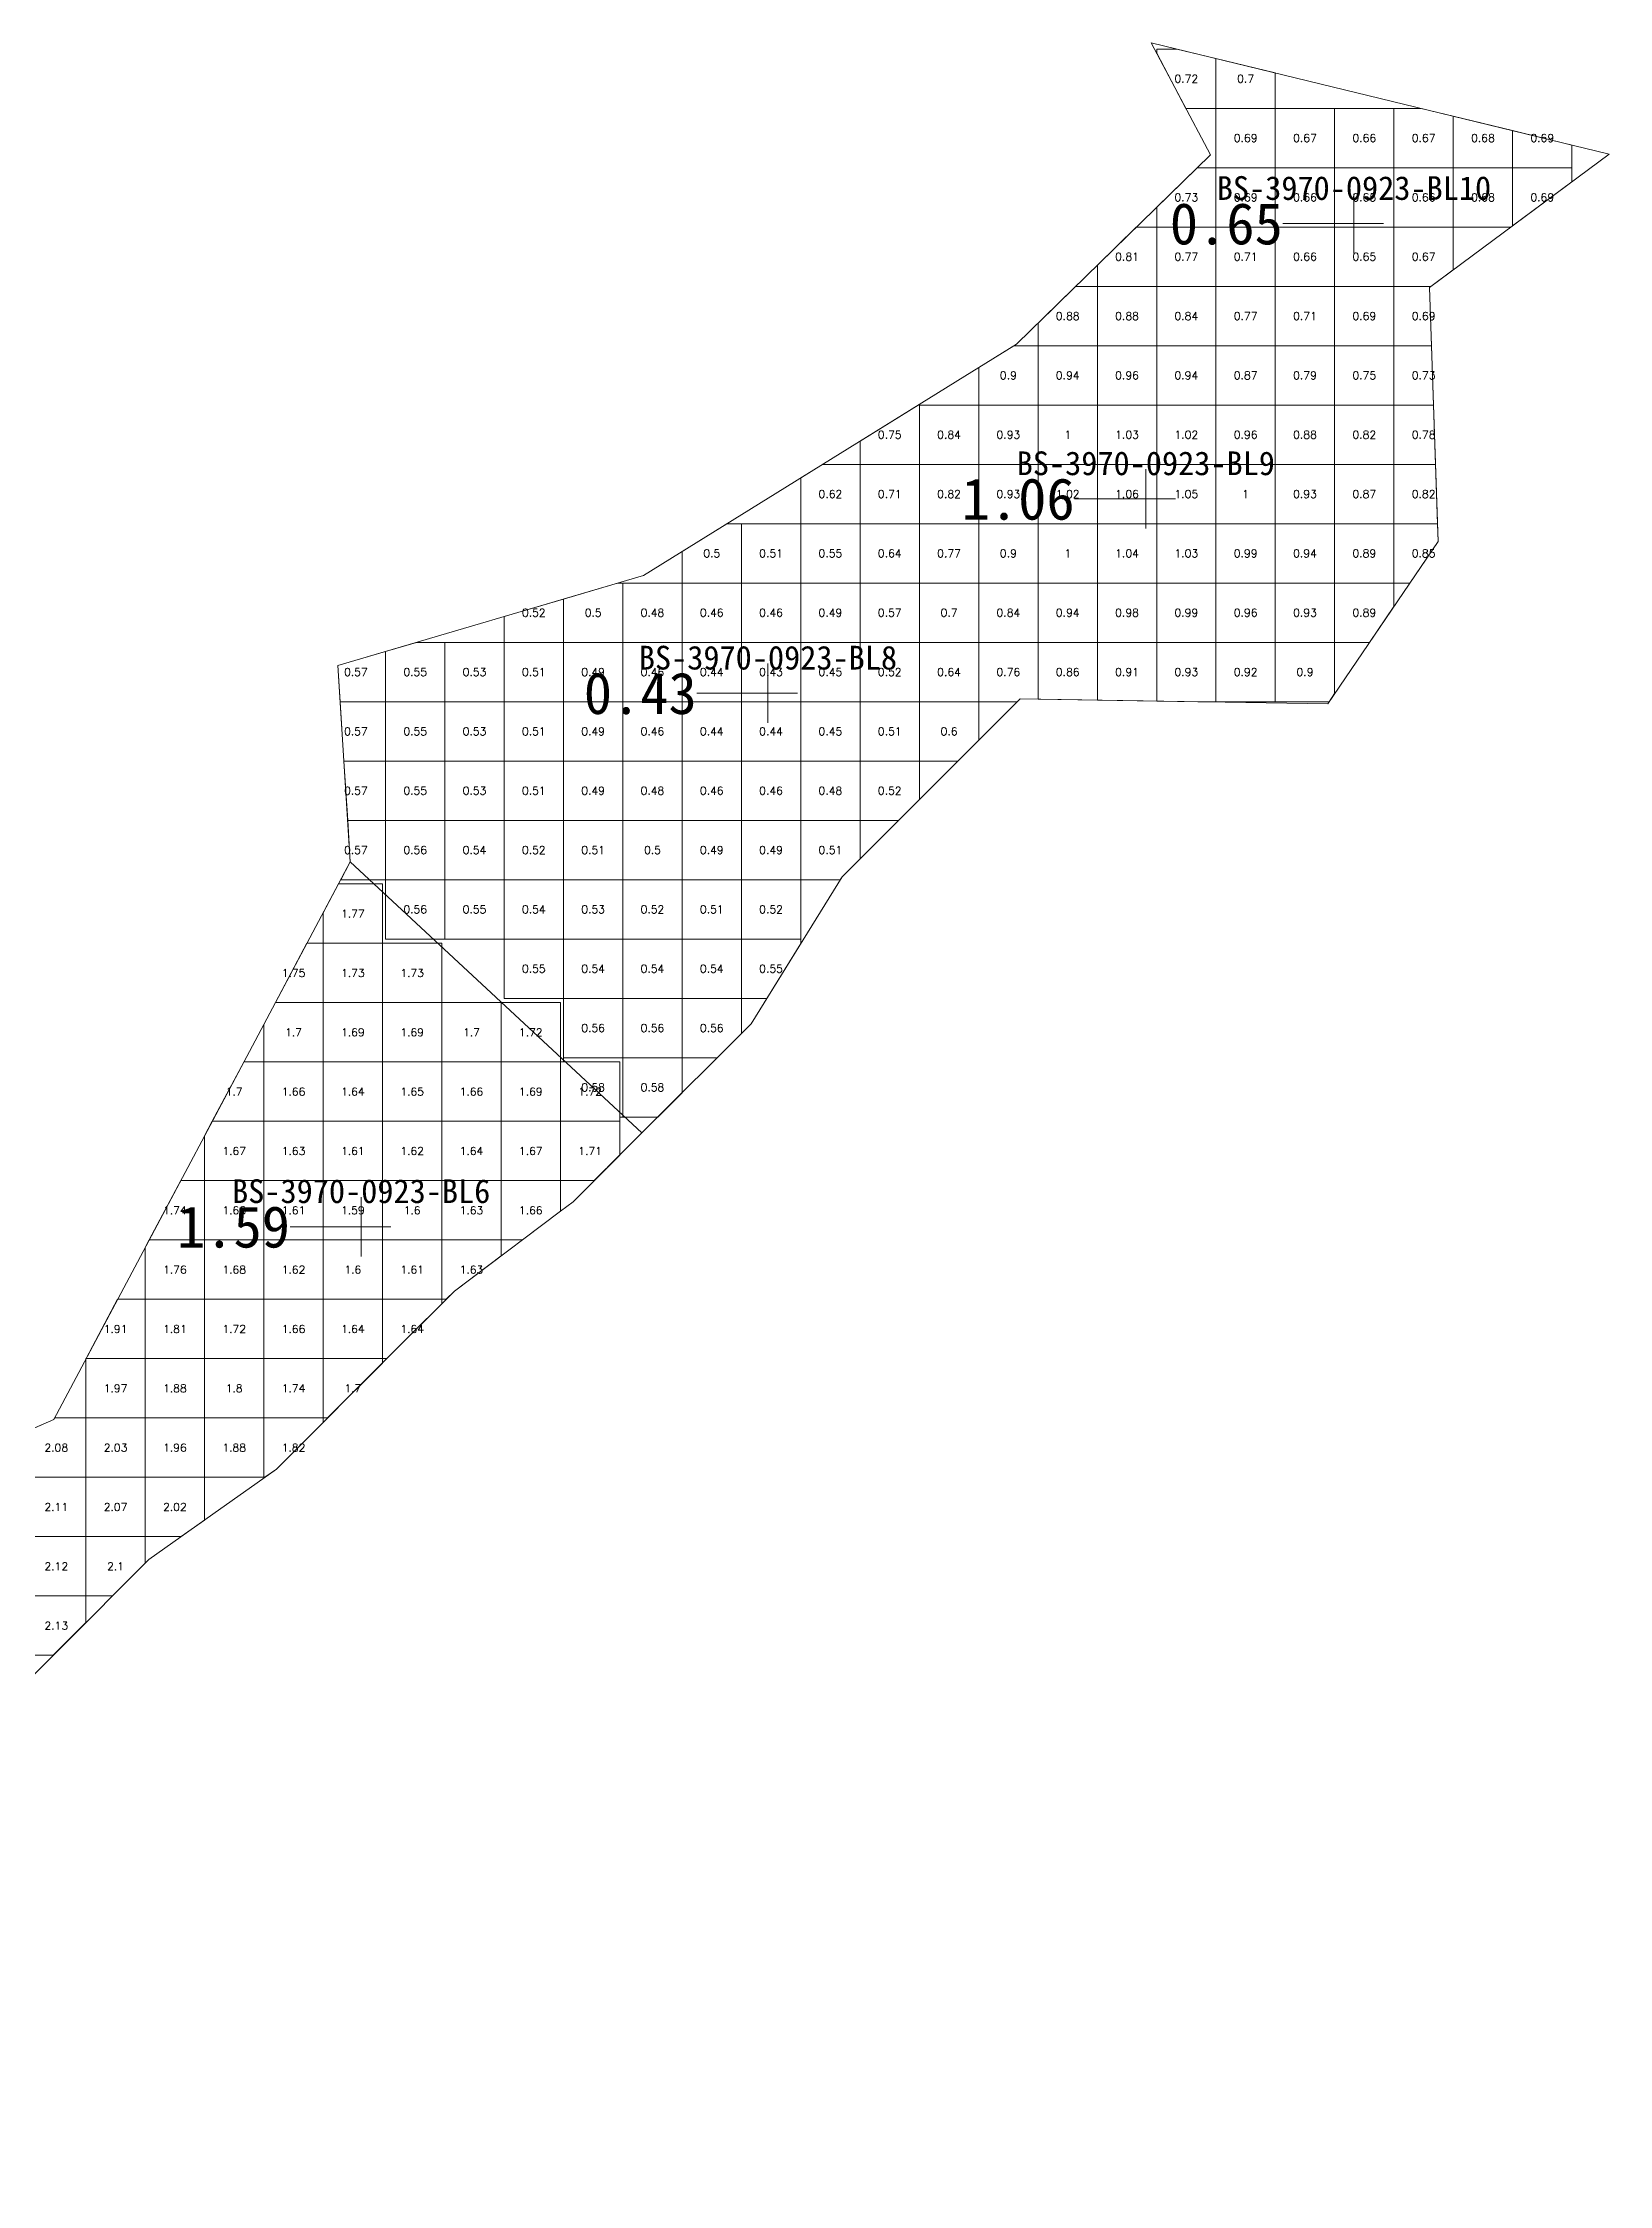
# Model space of a CAD drawing. Header units: inches. Extents: x 469874.9 to 469930.6, y 4349711.4 to 4349749.6.
# Drawn here: x 469904.21 to 469930.62, y 4349713.51 to 4349749.62 of the extents above; entities that cross this region are included whole.
import ezdxf
from ezdxf.enums import TextEntityAlignment as Align

# ---------------------------------------------------------------- set-up
doc = ezdxf.new("R2010")
doc.units = ezdxf.units.IN
doc.header["$MEASUREMENT"] = 0
for name, color, linetype, lineweight in [('点', 7, 'Continuous', 0), ('爆区方格网', 7, 'Continuous', 0), ('线条', 7, 'Continuous', 0), ('钻孔', 7, 'Continuous', 0)]:
    doc.layers.add(name, color=color, linetype=linetype, lineweight=lineweight)
doc.styles.add('3dmine_textStyle_1', font='txt.shx', dxfattribs={"height": 1, "bigfont": 'gbcbig.shx'})
doc.styles.add('3dmine_textStyle_2', font='simsunb.ttf', dxfattribs={"height": 1})

msp = doc.modelspace()

# ---------------------------------------------------------------- hatches: boundary and pattern name
at = {"layer": '钻孔', "linetype": 'Continuous', "lineweight": 0, "true_color": 0x00ffff, "extrusion": (0, 1, 0)}
msp.add_hatch(color=4, dxfattribs=at).paths.add_polyline_path([(-469927.317, 3960.126), (-469926.317, 3960.126), (-469926.317, 3964.126), (-469927.317, 3964.126)], flags=0)
at = {"layer": '钻孔', "linetype": 'Continuous', "lineweight": 0, "true_color": 0x0000ff, "extrusion": (0, 1, 0)}
msp.add_hatch(color=5, dxfattribs=at).paths.add_polyline_path([(-469923.808, 3960.157), (-469922.808, 3960.157), (-469922.808, 3964.157), (-469923.808, 3964.157)], flags=0)
at = {"layer": '钻孔', "linetype": 'Continuous', "lineweight": 0, "true_color": 0x808080, "extrusion": (0, 1, 0)}
msp.add_hatch(color=8, dxfattribs=at).paths.add_polyline_path([(-469917.438, 3960.248), (-469916.438, 3960.248), (-469916.438, 3964.248), (-469917.438, 3964.248)], flags=0)
at = {"layer": '钻孔', "linetype": 'Continuous', "lineweight": 0, "true_color": 0xff0000, "extrusion": (0, 1, 0)}
msp.add_hatch(color=1, dxfattribs=at).paths.add_polyline_path([(-469910.581, 3959.742), (-469909.581, 3959.742), (-469909.581, 3973.742), (-469910.581, 3973.742)], flags=0)

# ---------------------------------------------------------------- linework, layer by layer
at = {"color": 4, "linetype": 'Continuous', "lineweight": 0, "true_color": 0x00ffff, "elevation": 3966.246}
msp.add_lwpolyline([(469909.397, 4349735.816), (469909.188, 4349739.123), (469914.34, 4349740.643), (469919.755, 4349744), (469920.63, 4349744.542), (469923.896, 4349747.734), (469922.899, 4349749.619), (469930.619, 4349747.744), (469927.588, 4349745.496), (469927.738, 4349741.214), (469925.874, 4349738.479), (469920.687, 4349738.561), (469918.084, 4349735.958), (469917.687, 4349735.561), (469916.154, 4349733.088), (469914.313, 4349731.247), (469909.397, 4349735.816)], dxfattribs=at)
at = {"color": 1, "linetype": 'Continuous', "lineweight": 0, "true_color": 0xff0000, "elevation": 3966.246}
msp.add_lwpolyline([(469885.99, 4349718.382), (469888.312, 4349716.306), (469890.871, 4349713.513), (469896.539, 4349714.503), (469901.17, 4349715.312), (469902.939, 4349715.24), (469903.003, 4349721.058), (469906.003, 4349724.058), (469907.078, 4349724.819), (469908.152, 4349725.58), (469910.234, 4349727.662), (469911.152, 4349728.58), (469912.939, 4349729.926), (469913.154, 4349730.088), (469914.313, 4349731.247), (469909.397, 4349735.816), (469907.602, 4349732.442), (469904.397, 4349726.417), (469887.83, 4349719.185), (469885.99, 4349718.382), (469885.99, 4349718.382)], dxfattribs=at)
at = {"layer": '点', "color": 138, "linetype": 'Continuous', "lineweight": 0, "true_color": 0x004c4c}
for points, elevation in [([(469926.317, 4349746.072), (469926.317, 4349747.072)], 3964.126), ([(469926.817, 4349746.572), (469925.817, 4349746.572)], 3964.126), ([(469922.808, 4349741.433), (469922.808, 4349742.433)], 3964.157), ([(469923.308, 4349741.933), (469922.308, 4349741.933)], 3964.157), ([(469916.438, 4349738.157), (469916.438, 4349739.157)], 3964.248), ([(469916.938, 4349738.657), (469915.938, 4349738.657)], 3964.248), ([(469909.581, 4349729.165), (469909.581, 4349730.165)], 3973.742), ([(469910.081, 4349729.665), (469909.081, 4349729.665)], 3973.742)]:
    msp.add_lwpolyline(points, dxfattribs=dict(at, elevation=elevation))
at = {"layer": '爆区方格网', "color": 4, "linetype": 'Continuous', "lineweight": 0, "true_color": 0x00ffff, "elevation": 3964.157}
for points in [[(469923.991, 4349749.354), (469923.991, 4349748.514), (469923.484, 4349748.514), (469922.991, 4349749.446), (469922.991, 4349749.514), (469923.333, 4349749.514), (469923.991, 4349749.354)], [(469924.991, 4349749.111), (469924.991, 4349748.514), (469923.991, 4349748.514), (469923.991, 4349749.354), (469924.991, 4349749.111)], [(469924.991, 4349747.514), (469923.991, 4349747.514), (469923.991, 4349748.514), (469924.991, 4349748.514), (469924.991, 4349747.514)], [(469925.991, 4349747.514), (469924.991, 4349747.514), (469924.991, 4349748.514), (469925.991, 4349748.514), (469925.991, 4349747.514)], [(469926.991, 4349747.514), (469925.991, 4349747.514), (469925.991, 4349748.514), (469926.991, 4349748.514), (469926.991, 4349747.514)], [(469927.991, 4349748.382), (469927.991, 4349747.514), (469926.991, 4349747.514), (469926.991, 4349748.514), (469927.451, 4349748.514), (469927.991, 4349748.382)], [(469928.991, 4349748.14), (469928.991, 4349747.514), (469927.991, 4349747.514), (469927.991, 4349748.382), (469928.991, 4349748.14)], [(469929.991, 4349747.897), (469929.991, 4349747.514), (469928.991, 4349747.514), (469928.991, 4349748.14), (469929.991, 4349747.897)], [(469923.991, 4349746.514), (469922.991, 4349746.514), (469922.991, 4349746.85), (469923.671, 4349747.514), (469923.991, 4349747.514), (469923.991, 4349746.514)], [(469924.991, 4349746.514), (469923.991, 4349746.514), (469923.991, 4349747.514), (469924.991, 4349747.514), (469924.991, 4349746.514)], [(469925.991, 4349746.514), (469924.991, 4349746.514), (469924.991, 4349747.514), (469925.991, 4349747.514), (469925.991, 4349746.514)], [(469926.991, 4349746.514), (469925.991, 4349746.514), (469925.991, 4349747.514), (469926.991, 4349747.514), (469926.991, 4349746.514)], [(469927.991, 4349746.514), (469926.991, 4349746.514), (469926.991, 4349747.514), (469927.991, 4349747.514), (469927.991, 4349746.514)], [(469928.991, 4349746.537), (469928.96, 4349746.514), (469927.991, 4349746.514), (469927.991, 4349747.514), (469928.991, 4349747.514), (469928.991, 4349746.537)], [(469929.991, 4349747.278), (469928.991, 4349746.537), (469928.991, 4349747.514), (469929.991, 4349747.514), (469929.991, 4349747.278)], [(469922.991, 4349745.514), (469921.991, 4349745.514), (469921.991, 4349745.872), (469922.647, 4349746.514), (469922.991, 4349746.514), (469922.991, 4349745.514)], [(469923.991, 4349745.514), (469922.991, 4349745.514), (469922.991, 4349746.514), (469923.991, 4349746.514), (469923.991, 4349745.514)], [(469924.991, 4349745.514), (469923.991, 4349745.514), (469923.991, 4349746.514), (469924.991, 4349746.514), (469924.991, 4349745.514)], [(469925.991, 4349745.514), (469924.991, 4349745.514), (469924.991, 4349746.514), (469925.991, 4349746.514), (469925.991, 4349745.514)], [(469926.991, 4349745.514), (469925.991, 4349745.514), (469925.991, 4349746.514), (469926.991, 4349746.514), (469926.991, 4349745.514)], [(469927.991, 4349745.795), (469927.612, 4349745.514), (469926.991, 4349745.514), (469926.991, 4349746.514), (469927.991, 4349746.514), (469927.991, 4349745.795)], [(469921.991, 4349744.514), (469920.991, 4349744.514), (469920.991, 4349744.895), (469921.624, 4349745.514), (469921.991, 4349745.514), (469921.991, 4349744.514)], [(469922.991, 4349744.514), (469921.991, 4349744.514), (469921.991, 4349745.514), (469922.991, 4349745.514), (469922.991, 4349744.514)], [(469923.991, 4349744.514), (469922.991, 4349744.514), (469922.991, 4349745.514), (469923.991, 4349745.514), (469923.991, 4349744.514)], [(469924.991, 4349744.514), (469923.991, 4349744.514), (469923.991, 4349745.514), (469924.991, 4349745.514), (469924.991, 4349744.514)], [(469925.991, 4349744.514), (469924.991, 4349744.514), (469924.991, 4349745.514), (469925.991, 4349745.514), (469925.991, 4349744.514)], [(469926.991, 4349744.514), (469925.991, 4349744.514), (469925.991, 4349745.514), (469926.991, 4349745.514), (469926.991, 4349744.514)], [(469927.588, 4349745.496), (469927.622, 4349744.514), (469926.991, 4349744.514), (469926.991, 4349745.514), (469927.612, 4349745.514), (469927.588, 4349745.496)], [(469920.991, 4349743.514), (469919.991, 4349743.514), (469919.991, 4349744.146), (469920.584, 4349744.514), (469920.991, 4349744.514), (469920.991, 4349743.514)], [(469921.991, 4349743.514), (469920.991, 4349743.514), (469920.991, 4349744.514), (469921.991, 4349744.514), (469921.991, 4349743.514)], [(469922.991, 4349743.514), (469921.991, 4349743.514), (469921.991, 4349744.514), (469922.991, 4349744.514), (469922.991, 4349743.514)], [(469923.991, 4349743.514), (469922.991, 4349743.514), (469922.991, 4349744.514), (469923.991, 4349744.514), (469923.991, 4349743.514)], [(469924.991, 4349743.514), (469923.991, 4349743.514), (469923.991, 4349744.514), (469924.991, 4349744.514), (469924.991, 4349743.514)], [(469925.991, 4349743.514), (469924.991, 4349743.514), (469924.991, 4349744.514), (469925.991, 4349744.514), (469925.991, 4349743.514)], [(469926.991, 4349743.514), (469925.991, 4349743.514), (469925.991, 4349744.514), (469926.991, 4349744.514), (469926.991, 4349743.514)], [(469927.658, 4349743.514), (469926.991, 4349743.514), (469926.991, 4349744.514), (469927.622, 4349744.514), (469927.658, 4349743.514)], [(469918.991, 4349742.514), (469917.991, 4349742.514), (469917.991, 4349742.906), (469918.971, 4349743.514), (469918.991, 4349743.514), (469918.991, 4349742.514)], [(469919.991, 4349742.514), (469918.991, 4349742.514), (469918.991, 4349743.514), (469919.991, 4349743.514), (469919.991, 4349742.514)], [(469920.991, 4349742.514), (469919.991, 4349742.514), (469919.991, 4349743.514), (469920.991, 4349743.514), (469920.991, 4349742.514)], [(469921.991, 4349742.514), (469920.991, 4349742.514), (469920.991, 4349743.514), (469921.991, 4349743.514), (469921.991, 4349742.514)], [(469922.991, 4349742.514), (469921.991, 4349742.514), (469921.991, 4349743.514), (469922.991, 4349743.514), (469922.991, 4349742.514)], [(469923.991, 4349742.514), (469922.991, 4349742.514), (469922.991, 4349743.514), (469923.991, 4349743.514), (469923.991, 4349742.514)], [(469924.991, 4349742.514), (469923.991, 4349742.514), (469923.991, 4349743.514), (469924.991, 4349743.514), (469924.991, 4349742.514)], [(469925.991, 4349742.514), (469924.991, 4349742.514), (469924.991, 4349743.514), (469925.991, 4349743.514), (469925.991, 4349742.514)], [(469926.991, 4349742.514), (469925.991, 4349742.514), (469925.991, 4349743.514), (469926.991, 4349743.514), (469926.991, 4349742.514)], [(469927.693, 4349742.514), (469926.991, 4349742.514), (469926.991, 4349743.514), (469927.658, 4349743.514), (469927.693, 4349742.514)], [(469917.991, 4349741.514), (469916.991, 4349741.514), (469916.991, 4349742.286), (469917.358, 4349742.514), (469917.991, 4349742.514), (469917.991, 4349741.514)], [(469918.991, 4349741.514), (469917.991, 4349741.514), (469917.991, 4349742.514), (469918.991, 4349742.514), (469918.991, 4349741.514)], [(469919.991, 4349741.514), (469918.991, 4349741.514), (469918.991, 4349742.514), (469919.991, 4349742.514), (469919.991, 4349741.514)], [(469920.991, 4349741.514), (469919.991, 4349741.514), (469919.991, 4349742.514), (469920.991, 4349742.514), (469920.991, 4349741.514)], [(469921.991, 4349741.514), (469920.991, 4349741.514), (469920.991, 4349742.514), (469921.991, 4349742.514), (469921.991, 4349741.514)], [(469922.991, 4349741.514), (469921.991, 4349741.514), (469921.991, 4349742.514), (469922.991, 4349742.514), (469922.991, 4349741.514)], [(469923.991, 4349741.514), (469922.991, 4349741.514), (469922.991, 4349742.514), (469923.991, 4349742.514), (469923.991, 4349741.514)], [(469924.991, 4349741.514), (469923.991, 4349741.514), (469923.991, 4349742.514), (469924.991, 4349742.514), (469924.991, 4349741.514)], [(469925.991, 4349741.514), (469924.991, 4349741.514), (469924.991, 4349742.514), (469925.991, 4349742.514), (469925.991, 4349741.514)], [(469926.991, 4349741.514), (469925.991, 4349741.514), (469925.991, 4349742.514), (469926.991, 4349742.514), (469926.991, 4349741.514)], [(469927.728, 4349741.514), (469926.991, 4349741.514), (469926.991, 4349742.514), (469927.693, 4349742.514), (469927.728, 4349741.514)], [(469915.991, 4349740.514), (469914.991, 4349740.514), (469914.991, 4349741.046), (469915.745, 4349741.514), (469915.991, 4349741.514), (469915.991, 4349740.514)], [(469916.991, 4349740.514), (469915.991, 4349740.514), (469915.991, 4349741.514), (469916.991, 4349741.514), (469916.991, 4349740.514)], [(469917.991, 4349740.514), (469916.991, 4349740.514), (469916.991, 4349741.514), (469917.991, 4349741.514), (469917.991, 4349740.514)], [(469918.991, 4349740.514), (469917.991, 4349740.514), (469917.991, 4349741.514), (469918.991, 4349741.514), (469918.991, 4349740.514)], [(469919.991, 4349740.514), (469918.991, 4349740.514), (469918.991, 4349741.514), (469919.991, 4349741.514), (469919.991, 4349740.514)], [(469920.991, 4349740.514), (469919.991, 4349740.514), (469919.991, 4349741.514), (469920.991, 4349741.514), (469920.991, 4349740.514)], [(469921.991, 4349740.514), (469920.991, 4349740.514), (469920.991, 4349741.514), (469921.991, 4349741.514), (469921.991, 4349740.514)], [(469922.991, 4349740.514), (469921.991, 4349740.514), (469921.991, 4349741.514), (469922.991, 4349741.514), (469922.991, 4349740.514)], [(469923.991, 4349740.514), (469922.991, 4349740.514), (469922.991, 4349741.514), (469923.991, 4349741.514), (469923.991, 4349740.514)], [(469924.991, 4349740.514), (469923.991, 4349740.514), (469923.991, 4349741.514), (469924.991, 4349741.514), (469924.991, 4349740.514)], [(469925.991, 4349740.514), (469924.991, 4349740.514), (469924.991, 4349741.514), (469925.991, 4349741.514), (469925.991, 4349740.514)], [(469926.991, 4349740.514), (469925.991, 4349740.514), (469925.991, 4349741.514), (469926.991, 4349741.514), (469926.991, 4349740.514)], [(469927.738, 4349741.214), (469927.261, 4349740.514), (469926.991, 4349740.514), (469926.991, 4349741.514), (469927.728, 4349741.514), (469927.738, 4349741.214)], [(469913.991, 4349739.514), (469912.991, 4349739.514), (469912.991, 4349740.245), (469913.903, 4349740.514), (469913.991, 4349740.514), (469913.991, 4349739.514)], [(469914.991, 4349739.514), (469913.991, 4349739.514), (469913.991, 4349740.514), (469914.991, 4349740.514), (469914.991, 4349739.514)], [(469915.991, 4349739.514), (469914.991, 4349739.514), (469914.991, 4349740.514), (469915.991, 4349740.514), (469915.991, 4349739.514)], [(469916.991, 4349739.514), (469915.991, 4349739.514), (469915.991, 4349740.514), (469916.991, 4349740.514), (469916.991, 4349739.514)], [(469917.991, 4349739.514), (469916.991, 4349739.514), (469916.991, 4349740.514), (469917.991, 4349740.514), (469917.991, 4349739.514)], [(469918.991, 4349739.514), (469917.991, 4349739.514), (469917.991, 4349740.514), (469918.991, 4349740.514), (469918.991, 4349739.514)], [(469919.991, 4349739.514), (469918.991, 4349739.514), (469918.991, 4349740.514), (469919.991, 4349740.514), (469919.991, 4349739.514)], [(469920.991, 4349739.514), (469919.991, 4349739.514), (469919.991, 4349740.514), (469920.991, 4349740.514), (469920.991, 4349739.514)], [(469921.991, 4349739.514), (469920.991, 4349739.514), (469920.991, 4349740.514), (469921.991, 4349740.514), (469921.991, 4349739.514)], [(469922.991, 4349739.514), (469921.991, 4349739.514), (469921.991, 4349740.514), (469922.991, 4349740.514), (469922.991, 4349739.514)], [(469923.991, 4349739.514), (469922.991, 4349739.514), (469922.991, 4349740.514), (469923.991, 4349740.514), (469923.991, 4349739.514)], [(469924.991, 4349739.514), (469923.991, 4349739.514), (469923.991, 4349740.514), (469924.991, 4349740.514), (469924.991, 4349739.514)], [(469925.991, 4349739.514), (469924.991, 4349739.514), (469924.991, 4349740.514), (469925.991, 4349740.514), (469925.991, 4349739.514)], [(469926.991, 4349740.118), (469926.579, 4349739.514), (469925.991, 4349739.514), (469925.991, 4349740.514), (469926.991, 4349740.514), (469926.991, 4349740.118)], [(469912.991, 4349739.514), (469911.991, 4349739.514), (469911.991, 4349739.95), (469912.991, 4349740.245), (469912.991, 4349739.514)], [(469909.991, 4349738.514), (469909.227, 4349738.514), (469909.188, 4349739.123), (469909.991, 4349739.36), (469909.991, 4349738.514)], [(469910.991, 4349738.514), (469909.991, 4349738.514), (469909.991, 4349739.36), (469910.513, 4349739.514), (469910.991, 4349739.514), (469910.991, 4349738.514)], [(469911.991, 4349738.514), (469910.991, 4349738.514), (469910.991, 4349739.514), (469911.991, 4349739.514), (469911.991, 4349738.514)], [(469912.991, 4349738.514), (469911.991, 4349738.514), (469911.991, 4349739.514), (469912.991, 4349739.514), (469912.991, 4349738.514)], [(469913.991, 4349738.514), (469912.991, 4349738.514), (469912.991, 4349739.514), (469913.991, 4349739.514), (469913.991, 4349738.514)], [(469914.991, 4349738.514), (469913.991, 4349738.514), (469913.991, 4349739.514), (469914.991, 4349739.514), (469914.991, 4349738.514)], [(469915.991, 4349738.514), (469914.991, 4349738.514), (469914.991, 4349739.514), (469915.991, 4349739.514), (469915.991, 4349738.514)], [(469916.991, 4349738.514), (469915.991, 4349738.514), (469915.991, 4349739.514), (469916.991, 4349739.514), (469916.991, 4349738.514)], [(469917.991, 4349738.514), (469916.991, 4349738.514), (469916.991, 4349739.514), (469917.991, 4349739.514), (469917.991, 4349738.514)], [(469918.991, 4349738.514), (469917.991, 4349738.514), (469917.991, 4349739.514), (469918.991, 4349739.514), (469918.991, 4349738.514)], [(469919.991, 4349738.514), (469918.991, 4349738.514), (469918.991, 4349739.514), (469919.991, 4349739.514), (469919.991, 4349738.514)], [(469920.991, 4349738.556), (469920.687, 4349738.561), (469920.64, 4349738.514), (469919.991, 4349738.514), (469919.991, 4349739.514), (469920.991, 4349739.514), (469920.991, 4349738.556)], [(469921.991, 4349738.54), (469920.991, 4349738.556), (469920.991, 4349739.514), (469921.991, 4349739.514), (469921.991, 4349738.54)], [(469922.991, 4349738.525), (469921.991, 4349738.54), (469921.991, 4349739.514), (469922.991, 4349739.514), (469922.991, 4349738.525)], [(469923.991, 4349738.514), (469923.684, 4349738.514), (469922.991, 4349738.525), (469922.991, 4349739.514), (469923.991, 4349739.514), (469923.991, 4349738.514)], [(469924.991, 4349738.514), (469923.991, 4349738.514), (469923.991, 4349739.514), (469924.991, 4349739.514), (469924.991, 4349738.514)], [(469925.991, 4349738.651), (469925.897, 4349738.514), (469924.991, 4349738.514), (469924.991, 4349739.514), (469925.991, 4349739.514), (469925.991, 4349738.651)], [(469909.991, 4349737.514), (469909.29, 4349737.514), (469909.227, 4349738.514), (469909.991, 4349738.514), (469909.991, 4349737.514)], [(469910.991, 4349737.514), (469909.991, 4349737.514), (469909.991, 4349738.514), (469910.991, 4349738.514), (469910.991, 4349737.514)], [(469911.991, 4349737.514), (469910.991, 4349737.514), (469910.991, 4349738.514), (469911.991, 4349738.514), (469911.991, 4349737.514)], [(469912.991, 4349737.514), (469911.991, 4349737.514), (469911.991, 4349738.514), (469912.991, 4349738.514), (469912.991, 4349737.514)], [(469913.991, 4349737.514), (469912.991, 4349737.514), (469912.991, 4349738.514), (469913.991, 4349738.514), (469913.991, 4349737.514)], [(469914.991, 4349737.514), (469913.991, 4349737.514), (469913.991, 4349738.514), (469914.991, 4349738.514), (469914.991, 4349737.514)], [(469915.991, 4349737.514), (469914.991, 4349737.514), (469914.991, 4349738.514), (469915.991, 4349738.514), (469915.991, 4349737.514)], [(469916.991, 4349737.514), (469915.991, 4349737.514), (469915.991, 4349738.514), (469916.991, 4349738.514), (469916.991, 4349737.514)], [(469917.991, 4349737.514), (469916.991, 4349737.514), (469916.991, 4349738.514), (469917.991, 4349738.514), (469917.991, 4349737.514)], [(469918.991, 4349737.514), (469917.991, 4349737.514), (469917.991, 4349738.514), (469918.991, 4349738.514), (469918.991, 4349737.514)], [(469919.991, 4349737.865), (469919.64, 4349737.514), (469918.991, 4349737.514), (469918.991, 4349738.514), (469919.991, 4349738.514), (469919.991, 4349737.865)], [(469909.991, 4349736.514), (469909.353, 4349736.514), (469909.29, 4349737.514), (469909.991, 4349737.514), (469909.991, 4349736.514)], [(469910.991, 4349736.514), (469909.991, 4349736.514), (469909.991, 4349737.514), (469910.991, 4349737.514), (469910.991, 4349736.514)], [(469911.991, 4349736.514), (469910.991, 4349736.514), (469910.991, 4349737.514), (469911.991, 4349737.514), (469911.991, 4349736.514)], [(469912.991, 4349736.514), (469911.991, 4349736.514), (469911.991, 4349737.514), (469912.991, 4349737.514), (469912.991, 4349736.514)], [(469913.991, 4349736.514), (469912.991, 4349736.514), (469912.991, 4349737.514), (469913.991, 4349737.514), (469913.991, 4349736.514)], [(469914.991, 4349736.514), (469913.991, 4349736.514), (469913.991, 4349737.514), (469914.991, 4349737.514), (469914.991, 4349736.514)], [(469915.991, 4349736.514), (469914.991, 4349736.514), (469914.991, 4349737.514), (469915.991, 4349737.514), (469915.991, 4349736.514)], [(469916.991, 4349736.514), (469915.991, 4349736.514), (469915.991, 4349737.514), (469916.991, 4349737.514), (469916.991, 4349736.514)], [(469917.991, 4349736.514), (469916.991, 4349736.514), (469916.991, 4349737.514), (469917.991, 4349737.514), (469917.991, 4349736.514)], [(469918.991, 4349736.865), (469918.64, 4349736.514), (469917.991, 4349736.514), (469917.991, 4349737.514), (469918.991, 4349737.514), (469918.991, 4349736.865)], [(469909.991, 4349735.514), (469909.236, 4349735.514), (469909.397, 4349735.816), (469909.353, 4349736.514), (469909.991, 4349736.514), (469909.991, 4349735.514)], [(469910.991, 4349735.514), (469909.991, 4349735.514), (469909.991, 4349736.514), (469910.991, 4349736.514), (469910.991, 4349735.514)], [(469911.991, 4349735.514), (469910.991, 4349735.514), (469910.991, 4349736.514), (469911.991, 4349736.514), (469911.991, 4349735.514)], [(469912.991, 4349735.514), (469911.991, 4349735.514), (469911.991, 4349736.514), (469912.991, 4349736.514), (469912.991, 4349735.514)], [(469913.991, 4349735.514), (469912.991, 4349735.514), (469912.991, 4349736.514), (469913.991, 4349736.514), (469913.991, 4349735.514)], [(469914.991, 4349735.514), (469913.991, 4349735.514), (469913.991, 4349736.514), (469914.991, 4349736.514), (469914.991, 4349735.514)], [(469915.991, 4349735.514), (469914.991, 4349735.514), (469914.991, 4349736.514), (469915.991, 4349736.514), (469915.991, 4349735.514)], [(469916.991, 4349735.514), (469915.991, 4349735.514), (469915.991, 4349736.514), (469916.991, 4349736.514), (469916.991, 4349735.514)], [(469917.991, 4349735.865), (469917.687, 4349735.561), (469917.658, 4349735.514), (469916.991, 4349735.514), (469916.991, 4349736.514), (469917.991, 4349736.514), (469917.991, 4349735.865)], [(469910.991, 4349734.514), (469909.991, 4349734.514), (469909.991, 4349735.514), (469910.991, 4349735.514), (469910.991, 4349734.514)], [(469911.991, 4349734.514), (469910.991, 4349734.514), (469910.991, 4349735.514), (469911.991, 4349735.514), (469911.991, 4349734.514)], [(469912.991, 4349734.514), (469911.991, 4349734.514), (469911.991, 4349735.514), (469912.991, 4349735.514), (469912.991, 4349734.514)], [(469913.991, 4349734.514), (469912.991, 4349734.514), (469912.991, 4349735.514), (469913.991, 4349735.514), (469913.991, 4349734.514)], [(469914.991, 4349734.514), (469913.991, 4349734.514), (469913.991, 4349735.514), (469914.991, 4349735.514), (469914.991, 4349734.514)], [(469915.991, 4349734.514), (469914.991, 4349734.514), (469914.991, 4349735.514), (469915.991, 4349735.514), (469915.991, 4349734.514)], [(469916.991, 4349734.514), (469915.991, 4349734.514), (469915.991, 4349735.514), (469916.991, 4349735.514), (469916.991, 4349734.514)], [(469912.991, 4349733.514), (469911.991, 4349733.514), (469911.991, 4349734.514), (469912.991, 4349734.514), (469912.991, 4349733.514)], [(469913.991, 4349733.514), (469912.991, 4349733.514), (469912.991, 4349734.514), (469913.991, 4349734.514), (469913.991, 4349733.514)], [(469914.991, 4349733.514), (469913.991, 4349733.514), (469913.991, 4349734.514), (469914.991, 4349734.514), (469914.991, 4349733.514)], [(469915.991, 4349733.514), (469914.991, 4349733.514), (469914.991, 4349734.514), (469915.991, 4349734.514), (469915.991, 4349733.514)], [(469916.991, 4349734.438), (469916.418, 4349733.514), (469915.991, 4349733.514), (469915.991, 4349734.514), (469916.991, 4349734.514), (469916.991, 4349734.438)], [(469913.991, 4349732.514), (469912.991, 4349732.514), (469912.991, 4349733.514), (469913.991, 4349733.514), (469913.991, 4349732.514)], [(469914.991, 4349732.514), (469913.991, 4349732.514), (469913.991, 4349733.514), (469914.991, 4349733.514), (469914.991, 4349732.514)], [(469915.991, 4349732.925), (469915.58, 4349732.514), (469914.991, 4349732.514), (469914.991, 4349733.514), (469915.991, 4349733.514), (469915.991, 4349732.925)], [(469913.991, 4349731.514), (469913.94, 4349731.514), (469913.94, 4349732.443), (469912.991, 4349732.443), (469912.991, 4349732.514), (469913.991, 4349732.514), (469913.991, 4349731.514)], [(469914.991, 4349731.925), (469914.58, 4349731.514), (469913.991, 4349731.514), (469913.991, 4349732.514), (469914.991, 4349732.514), (469914.991, 4349731.925)]]:
    msp.add_lwpolyline(points, dxfattribs=at)
at = {"layer": '爆区方格网', "color": 1, "linetype": 'Continuous', "lineweight": 0, "true_color": 0xff0000, "elevation": 3964.568}
for points in [[(469909.94, 4349734.443), (469908.94, 4349734.443), (469908.94, 4349734.957), (469909.199, 4349735.443), (469909.94, 4349735.443), (469909.94, 4349734.443)], [(469908.94, 4349733.443), (469908.135, 4349733.443), (469908.667, 4349734.443), (469908.94, 4349734.443), (469908.94, 4349733.443)], [(469909.94, 4349733.443), (469908.94, 4349733.443), (469908.94, 4349734.443), (469909.94, 4349734.443), (469909.94, 4349733.443)], [(469910.94, 4349733.443), (469909.94, 4349733.443), (469909.94, 4349734.443), (469910.94, 4349734.443), (469910.94, 4349733.443)], [(469908.94, 4349732.443), (469907.94, 4349732.443), (469907.94, 4349733.077), (469908.135, 4349733.443), (469908.94, 4349733.443), (469908.94, 4349732.443)], [(469909.94, 4349732.443), (469908.94, 4349732.443), (469908.94, 4349733.443), (469909.94, 4349733.443), (469909.94, 4349732.443)], [(469910.94, 4349732.443), (469909.94, 4349732.443), (469909.94, 4349733.443), (469910.94, 4349733.443), (469910.94, 4349732.443)], [(469911.94, 4349732.443), (469910.94, 4349732.443), (469910.94, 4349733.443), (469911.94, 4349733.443), (469911.94, 4349732.443)], [(469912.94, 4349732.443), (469911.94, 4349732.443), (469911.94, 4349733.443), (469912.94, 4349733.443), (469912.94, 4349732.443)], [(469907.94, 4349731.443), (469907.071, 4349731.443), (469907.602, 4349732.442), (469907.603, 4349732.443), (469907.94, 4349732.443), (469907.94, 4349731.443)], [(469908.94, 4349731.443), (469907.94, 4349731.443), (469907.94, 4349732.443), (469908.94, 4349732.443), (469908.94, 4349731.443)], [(469909.94, 4349731.443), (469908.94, 4349731.443), (469908.94, 4349732.443), (469909.94, 4349732.443), (469909.94, 4349731.443)], [(469910.94, 4349731.443), (469909.94, 4349731.443), (469909.94, 4349732.443), (469910.94, 4349732.443), (469910.94, 4349731.443)], [(469911.94, 4349731.443), (469910.94, 4349731.443), (469910.94, 4349732.443), (469911.94, 4349732.443), (469911.94, 4349731.443)], [(469912.94, 4349731.443), (469911.94, 4349731.443), (469911.94, 4349732.443), (469912.94, 4349732.443), (469912.94, 4349731.443)], [(469913.94, 4349731.443), (469912.94, 4349731.443), (469912.94, 4349732.443), (469913.94, 4349732.443), (469913.94, 4349731.443)], [(469907.94, 4349730.443), (469906.94, 4349730.443), (469906.94, 4349731.198), (469907.071, 4349731.443), (469907.94, 4349731.443), (469907.94, 4349730.443)], [(469908.94, 4349730.443), (469907.94, 4349730.443), (469907.94, 4349731.443), (469908.94, 4349731.443), (469908.94, 4349730.443)], [(469909.94, 4349730.443), (469908.94, 4349730.443), (469908.94, 4349731.443), (469909.94, 4349731.443), (469909.94, 4349730.443)], [(469910.94, 4349730.443), (469909.94, 4349730.443), (469909.94, 4349731.443), (469910.94, 4349731.443), (469910.94, 4349730.443)], [(469911.94, 4349730.443), (469910.94, 4349730.443), (469910.94, 4349731.443), (469911.94, 4349731.443), (469911.94, 4349730.443)], [(469912.94, 4349730.443), (469911.94, 4349730.443), (469911.94, 4349731.443), (469912.94, 4349731.443), (469912.94, 4349730.443)], [(469913.94, 4349730.874), (469913.509, 4349730.443), (469912.94, 4349730.443), (469912.94, 4349731.443), (469913.94, 4349731.443), (469913.94, 4349730.874)], [(469906.94, 4349729.443), (469906.007, 4349729.443), (469906.539, 4349730.443), (469906.94, 4349730.443), (469906.94, 4349729.443)], [(469907.94, 4349729.443), (469906.94, 4349729.443), (469906.94, 4349730.443), (469907.94, 4349730.443), (469907.94, 4349729.443)], [(469908.94, 4349729.443), (469907.94, 4349729.443), (469907.94, 4349730.443), (469908.94, 4349730.443), (469908.94, 4349729.443)], [(469909.94, 4349729.443), (469908.94, 4349729.443), (469908.94, 4349730.443), (469909.94, 4349730.443), (469909.94, 4349729.443)], [(469910.94, 4349729.443), (469909.94, 4349729.443), (469909.94, 4349730.443), (469910.94, 4349730.443), (469910.94, 4349729.443)], [(469911.94, 4349729.443), (469910.94, 4349729.443), (469910.94, 4349730.443), (469911.94, 4349730.443), (469911.94, 4349729.443)], [(469912.94, 4349729.927), (469912.939, 4349729.926), (469912.298, 4349729.443), (469911.94, 4349729.443), (469911.94, 4349730.443), (469912.94, 4349730.443), (469912.94, 4349729.927)], [(469906.94, 4349728.443), (469905.94, 4349728.443), (469905.94, 4349729.318), (469906.007, 4349729.443), (469906.94, 4349729.443), (469906.94, 4349728.443)], [(469907.94, 4349728.443), (469906.94, 4349728.443), (469906.94, 4349729.443), (469907.94, 4349729.443), (469907.94, 4349728.443)], [(469908.94, 4349728.443), (469907.94, 4349728.443), (469907.94, 4349729.443), (469908.94, 4349729.443), (469908.94, 4349728.443)], [(469909.94, 4349728.443), (469908.94, 4349728.443), (469908.94, 4349729.443), (469909.94, 4349729.443), (469909.94, 4349728.443)], [(469910.94, 4349728.443), (469909.94, 4349728.443), (469909.94, 4349729.443), (469910.94, 4349729.443), (469910.94, 4349728.443)], [(469911.94, 4349729.174), (469911.152, 4349728.58), (469911.015, 4349728.443), (469910.94, 4349728.443), (469910.94, 4349729.443), (469911.94, 4349729.443), (469911.94, 4349729.174)], [(469905.94, 4349727.443), (469904.943, 4349727.443), (469905.475, 4349728.443), (469905.94, 4349728.443), (469905.94, 4349727.443)], [(469906.94, 4349727.443), (469905.94, 4349727.443), (469905.94, 4349728.443), (469906.94, 4349728.443), (469906.94, 4349727.443)], [(469907.94, 4349727.443), (469906.94, 4349727.443), (469906.94, 4349728.443), (469907.94, 4349728.443), (469907.94, 4349727.443)], [(469908.94, 4349727.443), (469907.94, 4349727.443), (469907.94, 4349728.443), (469908.94, 4349728.443), (469908.94, 4349727.443)], [(469909.94, 4349727.443), (469908.94, 4349727.443), (469908.94, 4349728.443), (469909.94, 4349728.443), (469909.94, 4349727.443)], [(469910.94, 4349728.369), (469910.234, 4349727.662), (469910.015, 4349727.443), (469909.94, 4349727.443), (469909.94, 4349728.443), (469910.94, 4349728.443), (469910.94, 4349728.369)], [(469905.94, 4349726.443), (469904.94, 4349726.443), (469904.94, 4349727.438), (469904.943, 4349727.443), (469905.94, 4349727.443), (469905.94, 4349726.443)], [(469906.94, 4349726.443), (469905.94, 4349726.443), (469905.94, 4349727.443), (469906.94, 4349727.443), (469906.94, 4349726.443)], [(469907.94, 4349726.443), (469906.94, 4349726.443), (469906.94, 4349727.443), (469907.94, 4349727.443), (469907.94, 4349726.443)], [(469908.94, 4349726.443), (469907.94, 4349726.443), (469907.94, 4349727.443), (469908.94, 4349727.443), (469908.94, 4349726.443)], [(469909.94, 4349727.369), (469909.015, 4349726.443), (469908.94, 4349726.443), (469908.94, 4349727.443), (469909.94, 4349727.443), (469909.94, 4349727.369)], [(469904.94, 4349725.443), (469903.94, 4349725.443), (469903.94, 4349726.217), (469904.397, 4349726.417), (469904.411, 4349726.443), (469904.94, 4349726.443), (469904.94, 4349725.443)], [(469905.94, 4349725.443), (469904.94, 4349725.443), (469904.94, 4349726.443), (469905.94, 4349726.443), (469905.94, 4349725.443)], [(469906.94, 4349725.443), (469905.94, 4349725.443), (469905.94, 4349726.443), (469906.94, 4349726.443), (469906.94, 4349725.443)], [(469907.94, 4349725.443), (469906.94, 4349725.443), (469906.94, 4349726.443), (469907.94, 4349726.443), (469907.94, 4349725.443)], [(469908.94, 4349726.369), (469908.152, 4349725.58), (469907.959, 4349725.443), (469907.94, 4349725.443), (469907.94, 4349726.443), (469908.94, 4349726.443), (469908.94, 4349726.369)], [(469904.94, 4349724.443), (469903.94, 4349724.443), (469903.94, 4349725.443), (469904.94, 4349725.443), (469904.94, 4349724.443)], [(469905.94, 4349724.443), (469904.94, 4349724.443), (469904.94, 4349725.443), (469905.94, 4349725.443), (469905.94, 4349724.443)], [(469906.94, 4349724.722), (469906.547, 4349724.443), (469905.94, 4349724.443), (469905.94, 4349725.443), (469906.94, 4349725.443), (469906.94, 4349724.722)], [(469904.94, 4349723.443), (469903.94, 4349723.443), (469903.94, 4349724.443), (469904.94, 4349724.443), (469904.94, 4349723.443)], [(469905.94, 4349723.995), (469905.388, 4349723.443), (469904.94, 4349723.443), (469904.94, 4349724.443), (469905.94, 4349724.443), (469905.94, 4349723.995)], [(469904.94, 4349722.995), (469904.388, 4349722.443), (469903.94, 4349722.443), (469903.94, 4349723.443), (469904.94, 4349723.443), (469904.94, 4349722.995)]]:
    msp.add_lwpolyline(points, dxfattribs=at)
at = {"layer": '线条', "color": 138, "linetype": 'Continuous', "lineweight": 0, "true_color": 0x004c4c}
for points, elevation in [([(469926.317, 4349746.572), (469926.317, 4349746.572), (469926.317, 4349746.572)], 3964.126), ([(469922.808, 4349741.933), (469922.808, 4349741.933), (469922.808, 4349741.933)], 3964.157), ([(469916.438, 4349738.657), (469916.438, 4349738.657), (469916.438, 4349738.657)], 3964.248), ([(469909.581, 4349729.665), (469909.581, 4349729.665), (469909.581, 4349729.665)], 3973.742)]:
    msp.add_lwpolyline(points, dxfattribs=dict(at, elevation=elevation))
at = {"layer": '钻孔', "color": 4, "linetype": 'Continuous', "lineweight": 0, "true_color": 0x00ffff}
for elevation in [3964.126, 3960.126]:
    msp.add_lwpolyline([(469926.317, 4349746.572), (469925.117, 4349746.572)], dxfattribs=dict(at, elevation=elevation))
at = {"layer": '钻孔', "color": 5, "linetype": 'Continuous', "lineweight": 0, "true_color": 0x0000ff}
for elevation in [3964.157, 3960.157]:
    msp.add_lwpolyline([(469922.808, 4349741.933), (469921.608, 4349741.933)], dxfattribs=dict(at, elevation=elevation))
at = {"layer": '钻孔', "color": 8, "linetype": 'Continuous', "lineweight": 0, "true_color": 0x808080}
for elevation in [3964.248, 3960.248]:
    msp.add_lwpolyline([(469916.438, 4349738.657), (469915.238, 4349738.657)], dxfattribs=dict(at, elevation=elevation))
at = {"layer": '钻孔', "color": 1, "linetype": 'Continuous', "lineweight": 0, "true_color": 0xff0000}
for elevation in [3973.742, 3959.742]:
    msp.add_lwpolyline([(469909.581, 4349729.665), (469908.381, 4349729.665)], dxfattribs=dict(at, elevation=elevation))

# ---------------------------------------------------------------- texts
at = {"color": 4, "linetype": 'Continuous', "lineweight": 0, "true_color": 0x00ffff, "style": '3dmine_textStyle_1'}
for s, height, p in [('0.72', 0.1333, (469923.491, 4349749.014, 3964.157)), ('0.7', 0.1333, (469924.491, 4349749.014, 3964.157)), ('0.69', 0.1333, (469924.491, 4349748.014, 3964.157)), ('0.67', 0.1333, (469925.491, 4349748.014, 3964.157)), ('0.66', 0.1333, (469926.491, 4349748.014, 3964.157)), ('0.67', 0.1333, (469927.491, 4349748.014, 3964.157)), ('0.68', 0.1333, (469928.491, 4349748.014, 3964.157)), ('0.69', 0.1333, (469929.491, 4349748.014, 3964.157)), ('0.73', 0.1333, (469923.491, 4349747.014, 3964.157)), ('0.69', 0.1333, (469924.491, 4349747.014, 3964.157)), ('0.66', 0.1333, (469925.491, 4349747.014, 3964.157)), ('0.65', 0.1333, (469926.491, 4349747.014, 3964.157)), ('0.66', 0.1333, (469927.491, 4349747.014, 3964.157)), ('0.68', 0.1333, (469928.491, 4349747.014, 3964.157)), ('0.69', 0.1333, (469929.491, 4349747.014, 3964.157)), ('0.81', 0.1333, (469922.491, 4349746.014, 3964.157)), ('0.77', 0.1333, (469923.491, 4349746.014, 3964.157)), ('0.71', 0.1333, (469924.491, 4349746.014, 3964.157)), ('0.66', 0.1333, (469925.491, 4349746.014, 3964.157)), ('0.65', 0.1333, (469926.491, 4349746.014, 3964.157)), ('0.67', 0.1333, (469927.491, 4349746.014, 3964.157)), ('0.88', 0.1333, (469921.491, 4349745.014, 3964.157)), ('0.88', 0.1333, (469922.491, 4349745.014, 3964.157)), ('0.84', 0.1333, (469923.491, 4349745.014, 3964.157)), ('0.77', 0.1333, (469924.491, 4349745.014, 3964.157)), ('0.71', 0.1333, (469925.491, 4349745.014, 3964.157)), ('0.69', 0.1333, (469926.491, 4349745.014, 3964.157)), ('0.69', 0.1333, (469927.491, 4349745.014, 3964.157)), ('0.9', 0.1333, (469920.491, 4349744.014, 3964.157)), ('0.94', 0.1333, (469921.491, 4349744.014, 3964.157)), ('0.96', 0.1333, (469922.491, 4349744.014, 3964.157)), ('0.94', 0.1333, (469923.491, 4349744.014, 3964.157)), ('0.87', 0.1333, (469924.491, 4349744.014, 3964.157)), ('0.79', 0.1333, (469925.491, 4349744.014, 3964.157)), ('0.75', 0.1333, (469926.491, 4349744.014, 3964.157)), ('0.73', 0.1333, (469927.491, 4349744.014, 3964.157)), ('0.75', 0.1333, (469918.491, 4349743.014, 3964.157)), ('0.84', 0.1333, (469919.491, 4349743.014, 3964.157)), ('0.93', 0.1333, (469920.491, 4349743.014, 3964.157)), ('1', 0.133, (469921.491, 4349743.014, 3964.157)), ('1.03', 0.1333, (469922.491, 4349743.014, 3964.157)), ('1.02', 0.1333, (469923.491, 4349743.014, 3964.157)), ('0.96', 0.1333, (469924.491, 4349743.014, 3964.157)), ('0.88', 0.1333, (469925.491, 4349743.014, 3964.157)), ('0.82', 0.1333, (469926.491, 4349743.014, 3964.157)), ('0.78', 0.1333, (469927.491, 4349743.014, 3964.157)), ('0.62', 0.1333, (469917.491, 4349742.014, 3964.157)), ('0.71', 0.1333, (469918.491, 4349742.014, 3964.157)), ('0.82', 0.1333, (469919.491, 4349742.014, 3964.157)), ('0.93', 0.1333, (469920.491, 4349742.014, 3964.157)), ('1.02', 0.1333, (469921.491, 4349742.014, 3964.157)), ('1.06', 0.1333, (469922.491, 4349742.014, 3964.157)), ('1.05', 0.1333, (469923.491, 4349742.014, 3964.157)), ('1', 0.133, (469924.491, 4349742.014, 3964.157)), ('0.93', 0.1333, (469925.491, 4349742.014, 3964.157)), ('0.87', 0.1333, (469926.491, 4349742.014, 3964.157)), ('0.82', 0.1333, (469927.491, 4349742.014, 3964.157)), ('0.5', 0.1333, (469915.491, 4349741.014, 3964.157)), ('0.51', 0.1333, (469916.491, 4349741.014, 3964.157)), ('0.55', 0.1333, (469917.491, 4349741.014, 3964.157)), ('0.64', 0.1333, (469918.491, 4349741.014, 3964.157)), ('0.77', 0.1333, (469919.491, 4349741.014, 3964.157)), ('0.9', 0.1333, (469920.491, 4349741.014, 3964.157)), ('1', 0.133, (469921.491, 4349741.014, 3964.157)), ('1.04', 0.1333, (469922.491, 4349741.014, 3964.157)), ('1.03', 0.1333, (469923.491, 4349741.014, 3964.157)), ('0.99', 0.1333, (469924.491, 4349741.014, 3964.157)), ('0.94', 0.1333, (469925.491, 4349741.014, 3964.157)), ('0.89', 0.1333, (469926.491, 4349741.014, 3964.157)), ('0.85', 0.1333, (469927.491, 4349741.014, 3964.157)), ('0.52', 0.1333, (469912.491, 4349740.014, 3964.157)), ('0.5', 0.1333, (469913.491, 4349740.014, 3964.157)), ('0.48', 0.1333, (469914.491, 4349740.014, 3964.157)), ('0.46', 0.1333, (469915.491, 4349740.014, 3964.157)), ('0.46', 0.1333, (469916.491, 4349740.014, 3964.157)), ('0.49', 0.1333, (469917.491, 4349740.014, 3964.157)), ('0.57', 0.1333, (469918.491, 4349740.014, 3964.157)), ('0.7', 0.1333, (469919.491, 4349740.014, 3964.157)), ('0.84', 0.1333, (469920.491, 4349740.014, 3964.157)), ('0.94', 0.1333, (469921.491, 4349740.014, 3964.157)), ('0.98', 0.1333, (469922.491, 4349740.014, 3964.157)), ('0.99', 0.1333, (469923.491, 4349740.014, 3964.157)), ('0.96', 0.1333, (469924.491, 4349740.014, 3964.157)), ('0.93', 0.1333, (469925.491, 4349740.014, 3964.157)), ('0.89', 0.1333, (469926.491, 4349740.014, 3964.157)), ('0.57', 0.1333, (469909.491, 4349739.014, 3964.157)), ('0.55', 0.1333, (469910.491, 4349739.014, 3964.157)), ('0.53', 0.1333, (469911.491, 4349739.014, 3964.157)), ('0.51', 0.1333, (469912.491, 4349739.014, 3964.157)), ('0.49', 0.1333, (469913.491, 4349739.014, 3964.157)), ('0.46', 0.1333, (469914.491, 4349739.014, 3964.157)), ('0.44', 0.1333, (469915.491, 4349739.014, 3964.157)), ('0.43', 0.1333, (469916.491, 4349739.014, 3964.157)), ('0.45', 0.1333, (469917.491, 4349739.014, 3964.157)), ('0.52', 0.1333, (469918.491, 4349739.014, 3964.157)), ('0.64', 0.1333, (469919.491, 4349739.014, 3964.157)), ('0.76', 0.1333, (469920.491, 4349739.014, 3964.157)), ('0.86', 0.1333, (469921.491, 4349739.014, 3964.157)), ('0.91', 0.1333, (469922.491, 4349739.014, 3964.157)), ('0.93', 0.1333, (469923.491, 4349739.014, 3964.157)), ('0.92', 0.1333, (469924.491, 4349739.014, 3964.157)), ('0.9', 0.1333, (469925.491, 4349739.014, 3964.157)), ('0.57', 0.1333, (469909.491, 4349738.014, 3964.157)), ('0.55', 0.1333, (469910.491, 4349738.014, 3964.157)), ('0.53', 0.1333, (469911.491, 4349738.014, 3964.157)), ('0.51', 0.1333, (469912.491, 4349738.014, 3964.157)), ('0.49', 0.1333, (469913.491, 4349738.014, 3964.157)), ('0.46', 0.1333, (469914.491, 4349738.014, 3964.157)), ('0.44', 0.1333, (469915.491, 4349738.014, 3964.157)), ('0.44', 0.1333, (469916.491, 4349738.014, 3964.157)), ('0.45', 0.1333, (469917.491, 4349738.014, 3964.157)), ('0.51', 0.1333, (469918.491, 4349738.014, 3964.157)), ('0.6', 0.1333, (469919.491, 4349738.014, 3964.157)), ('0.57', 0.1333, (469909.491, 4349737.014, 3964.157)), ('0.55', 0.1333, (469910.491, 4349737.014, 3964.157)), ('0.53', 0.1333, (469911.491, 4349737.014, 3964.157)), ('0.51', 0.1333, (469912.491, 4349737.014, 3964.157)), ('0.49', 0.1333, (469913.491, 4349737.014, 3964.157)), ('0.48', 0.1333, (469914.491, 4349737.014, 3964.157)), ('0.46', 0.1333, (469915.491, 4349737.014, 3964.157)), ('0.46', 0.1333, (469916.491, 4349737.014, 3964.157)), ('0.48', 0.1333, (469917.491, 4349737.014, 3964.157)), ('0.52', 0.1333, (469918.491, 4349737.014, 3964.157)), ('0.57', 0.1333, (469909.491, 4349736.014, 3964.157)), ('0.56', 0.1333, (469910.491, 4349736.014, 3964.157)), ('0.54', 0.1333, (469911.491, 4349736.014, 3964.157)), ('0.52', 0.1333, (469912.491, 4349736.014, 3964.157)), ('0.51', 0.1333, (469913.491, 4349736.014, 3964.157)), ('0.5', 0.1333, (469914.491, 4349736.014, 3964.157)), ('0.49', 0.1333, (469915.491, 4349736.014, 3964.157)), ('0.49', 0.1333, (469916.491, 4349736.014, 3964.157)), ('0.51', 0.1333, (469917.491, 4349736.014, 3964.157)), ('0.56', 0.1333, (469910.491, 4349735.014, 3964.157)), ('0.55', 0.1333, (469911.491, 4349735.014, 3964.157)), ('0.54', 0.1333, (469912.491, 4349735.014, 3964.157)), ('0.53', 0.1333, (469913.491, 4349735.014, 3964.157)), ('0.52', 0.1333, (469914.491, 4349735.014, 3964.157)), ('0.51', 0.1333, (469915.491, 4349735.014, 3964.157)), ('0.52', 0.1333, (469916.491, 4349735.014, 3964.157)), ('0.55', 0.1333, (469912.491, 4349734.014, 3964.157)), ('0.54', 0.1333, (469913.491, 4349734.014, 3964.157)), ('0.54', 0.1333, (469914.491, 4349734.014, 3964.157)), ('0.54', 0.1333, (469915.491, 4349734.014, 3964.157)), ('0.55', 0.1333, (469916.491, 4349734.014, 3964.157)), ('0.56', 0.1333, (469913.491, 4349733.014, 3964.157)), ('0.56', 0.1333, (469914.491, 4349733.014, 3964.157)), ('0.56', 0.1333, (469915.491, 4349733.014, 3964.157)), ('0.58', 0.1333, (469913.491, 4349732.014, 3964.157)), ('0.58', 0.1333, (469914.491, 4349732.014, 3964.157))]:
    msp.add_text(s, height=height, dxfattribs=at).set_placement(p, align=Align.MIDDLE_CENTER)
at = {"color": 1, "linetype": 'Continuous', "lineweight": 0, "true_color": 0xff0000, "style": '3dmine_textStyle_1'}
for s, p in [('1.77', (469909.44, 4349734.943, 3964.568)), ('1.75', (469908.44, 4349733.943, 3964.568)), ('1.73', (469909.44, 4349733.943, 3964.568)), ('1.73', (469910.44, 4349733.943, 3964.568)), ('1.7', (469908.44, 4349732.943, 3964.568)), ('1.69', (469909.44, 4349732.943, 3964.568)), ('1.69', (469910.44, 4349732.943, 3964.568)), ('1.7', (469911.44, 4349732.943, 3964.568)), ('1.72', (469912.44, 4349732.943, 3964.568)), ('1.7', (469907.44, 4349731.943, 3964.568)), ('1.66', (469908.44, 4349731.943, 3964.568)), ('1.64', (469909.44, 4349731.943, 3964.568)), ('1.65', (469910.44, 4349731.943, 3964.568)), ('1.66', (469911.44, 4349731.943, 3964.568)), ('1.69', (469912.44, 4349731.943, 3964.568)), ('1.72', (469913.44, 4349731.943, 3964.568)), ('1.67', (469907.44, 4349730.943, 3964.568)), ('1.63', (469908.44, 4349730.943, 3964.568)), ('1.61', (469909.44, 4349730.943, 3964.568)), ('1.62', (469910.44, 4349730.943, 3964.568)), ('1.64', (469911.44, 4349730.943, 3964.568)), ('1.67', (469912.44, 4349730.943, 3964.568)), ('1.71', (469913.44, 4349730.943, 3964.568)), ('1.74', (469906.44, 4349729.943, 3964.568)), ('1.66', (469907.44, 4349729.943, 3964.568)), ('1.61', (469908.44, 4349729.943, 3964.568)), ('1.59', (469909.44, 4349729.943, 3964.568)), ('1.6', (469910.44, 4349729.943, 3964.568)), ('1.63', (469911.44, 4349729.943, 3964.568)), ('1.66', (469912.44, 4349729.943, 3964.568)), ('1.76', (469906.44, 4349728.943, 3964.568)), ('1.68', (469907.44, 4349728.943, 3964.568)), ('1.62', (469908.44, 4349728.943, 3964.568)), ('1.6', (469909.44, 4349728.943, 3964.568)), ('1.61', (469910.44, 4349728.943, 3964.568)), ('1.63', (469911.44, 4349728.943, 3964.568)), ('1.91', (469905.44, 4349727.943, 3964.568)), ('1.81', (469906.44, 4349727.943, 3964.568)), ('1.72', (469907.44, 4349727.943, 3964.568)), ('1.66', (469908.44, 4349727.943, 3964.568)), ('1.64', (469909.44, 4349727.943, 3964.568)), ('1.64', (469910.44, 4349727.943, 3964.568)), ('1.97', (469905.44, 4349726.943, 3964.568)), ('1.88', (469906.44, 4349726.943, 3964.568)), ('1.8', (469907.44, 4349726.943, 3964.568)), ('1.74', (469908.44, 4349726.943, 3964.568)), ('1.7', (469909.44, 4349726.943, 3964.568)), ('2.08', (469904.44, 4349725.943, 3964.568)), ('2.03', (469905.44, 4349725.943, 3964.568)), ('1.96', (469906.44, 4349725.943, 3964.568)), ('1.88', (469907.44, 4349725.943, 3964.568)), ('1.82', (469908.44, 4349725.943, 3964.568)), ('2.11', (469904.44, 4349724.943, 3964.568)), ('2.07', (469905.44, 4349724.943, 3964.568)), ('2.02', (469906.44, 4349724.943, 3964.568)), ('2.12', (469904.44, 4349723.943, 3964.568)), ('2.1', (469905.44, 4349723.943, 3964.568)), ('2.13', (469904.44, 4349722.943, 3964.568))]:
    msp.add_text(s, height=0.1333, dxfattribs=at).set_placement(p, align=Align.MIDDLE_CENTER)
at = {"layer": '钻孔', "color": 138, "linetype": 'Continuous', "lineweight": 0, "true_color": 0x004c4c, "style": '3dmine_textStyle_2'}
for s, p in [('BS-3970-0923-BL10', (469926.317, 4349746.972, 3964.126)), ('BS-3970-0923-BL9', (469922.808, 4349742.333, 3964.157)), ('BS-3970-0923-BL8', (469916.438, 4349739.057, 3964.248)), ('BS-3970-0923-BL6', (469909.581, 4349730.065, 3973.742))]:
    msp.add_text(s, height=0.4, dxfattribs=at).set_placement(p, align=Align.CENTER)
at = {"layer": '钻孔', "color": 4, "linetype": 'Continuous', "lineweight": 0, "true_color": 0x00ffff, "style": '3dmine_textStyle_2'}
msp.add_text('0.65', height=0.7, dxfattribs=at).set_placement((469925.117, 4349746.572, 3962.126), align=Align.MIDDLE_RIGHT)
at = {"layer": '钻孔', "color": 5, "linetype": 'Continuous', "lineweight": 0, "true_color": 0x0000ff, "style": '3dmine_textStyle_2'}
msp.add_text('1.06', height=0.7, dxfattribs=at).set_placement((469921.608, 4349741.933, 3962.157), align=Align.MIDDLE_RIGHT)
at = {"layer": '钻孔', "color": 8, "linetype": 'Continuous', "lineweight": 0, "true_color": 0x808080, "style": '3dmine_textStyle_2'}
msp.add_text('0.43', height=0.7, dxfattribs=at).set_placement((469915.238, 4349738.657, 3962.248), align=Align.MIDDLE_RIGHT)
at = {"layer": '钻孔', "color": 1, "linetype": 'Continuous', "lineweight": 0, "true_color": 0xff0000, "style": '3dmine_textStyle_2'}
msp.add_text('1.59', height=0.7, dxfattribs=at).set_placement((469908.381, 4349729.665, 3966.742), align=Align.MIDDLE_RIGHT)

doc.saveas('drawing.dxf')
